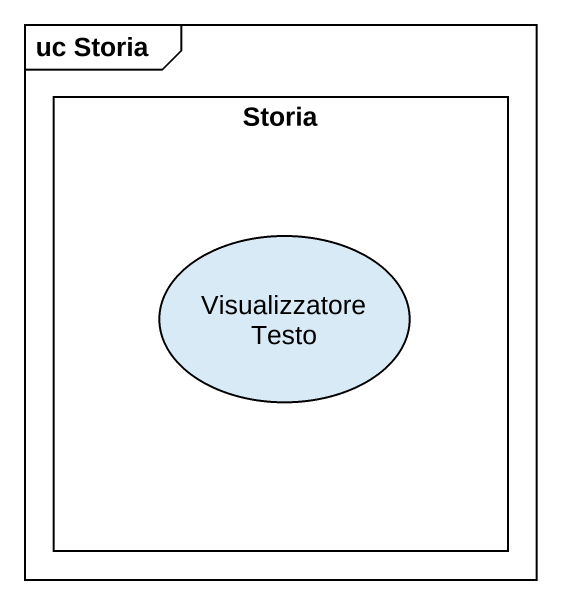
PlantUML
@startuml
mainframe uc Storia
rectangle Storia {
  usecase "Visualizzatore Testo" as Visualizzatore_Testo
}
@enduml
